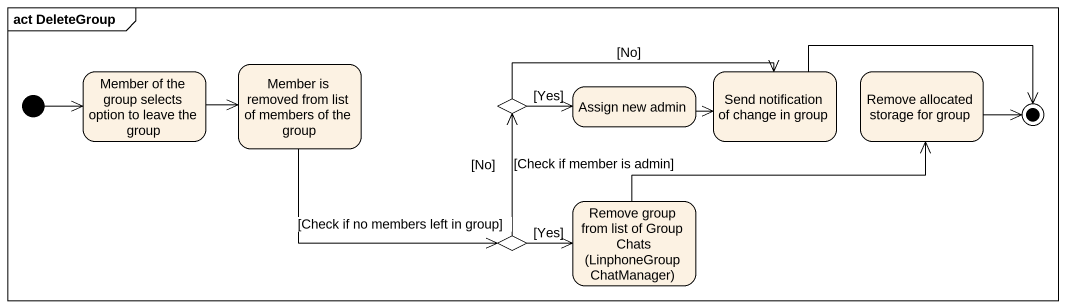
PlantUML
@startuml
mainframe act DeleteGroup
hide empty description
state "Member is removed from list of members of the group" as Member_is_removed_from_list
state "Member of the group selects option to leave the group" as Member_of_the_group_selects
state choice1 <<choice>>
state "Assign new admin" as Assign_new_admin
state "Send notification of change in group" as Send_notification_of_change
state "Remove allocated storage for group" as Remove_allocated_storage
state "Remove group from list of Group Chats (LinphoneGroupChatManager)" as Remove_group_from_list_of
state choice2 <<choice>>
[*] -right-> Member_of_the_group_selects
Member_is_removed_from_list --> choice2 : [Check if no members left in group]
Member_of_the_group_selects -right-> Member_is_removed_from_list
choice1 -right-> Assign_new_admin : [Yes]
choice1 -right-> Send_notification_of_change : [No]
Assign_new_admin -right-> Send_notification_of_change
Remove_group_from_list_of -right-> Remove_allocated_storage
choice2 -up-> choice1 : [Check if member is admin]
choice2 -up-> choice1 : [No]
choice2 -right-> Remove_group_from_list_of : [Yes]
Send_notification_of_change -right-> [*]
Remove_allocated_storage -right-> [*]
@enduml
